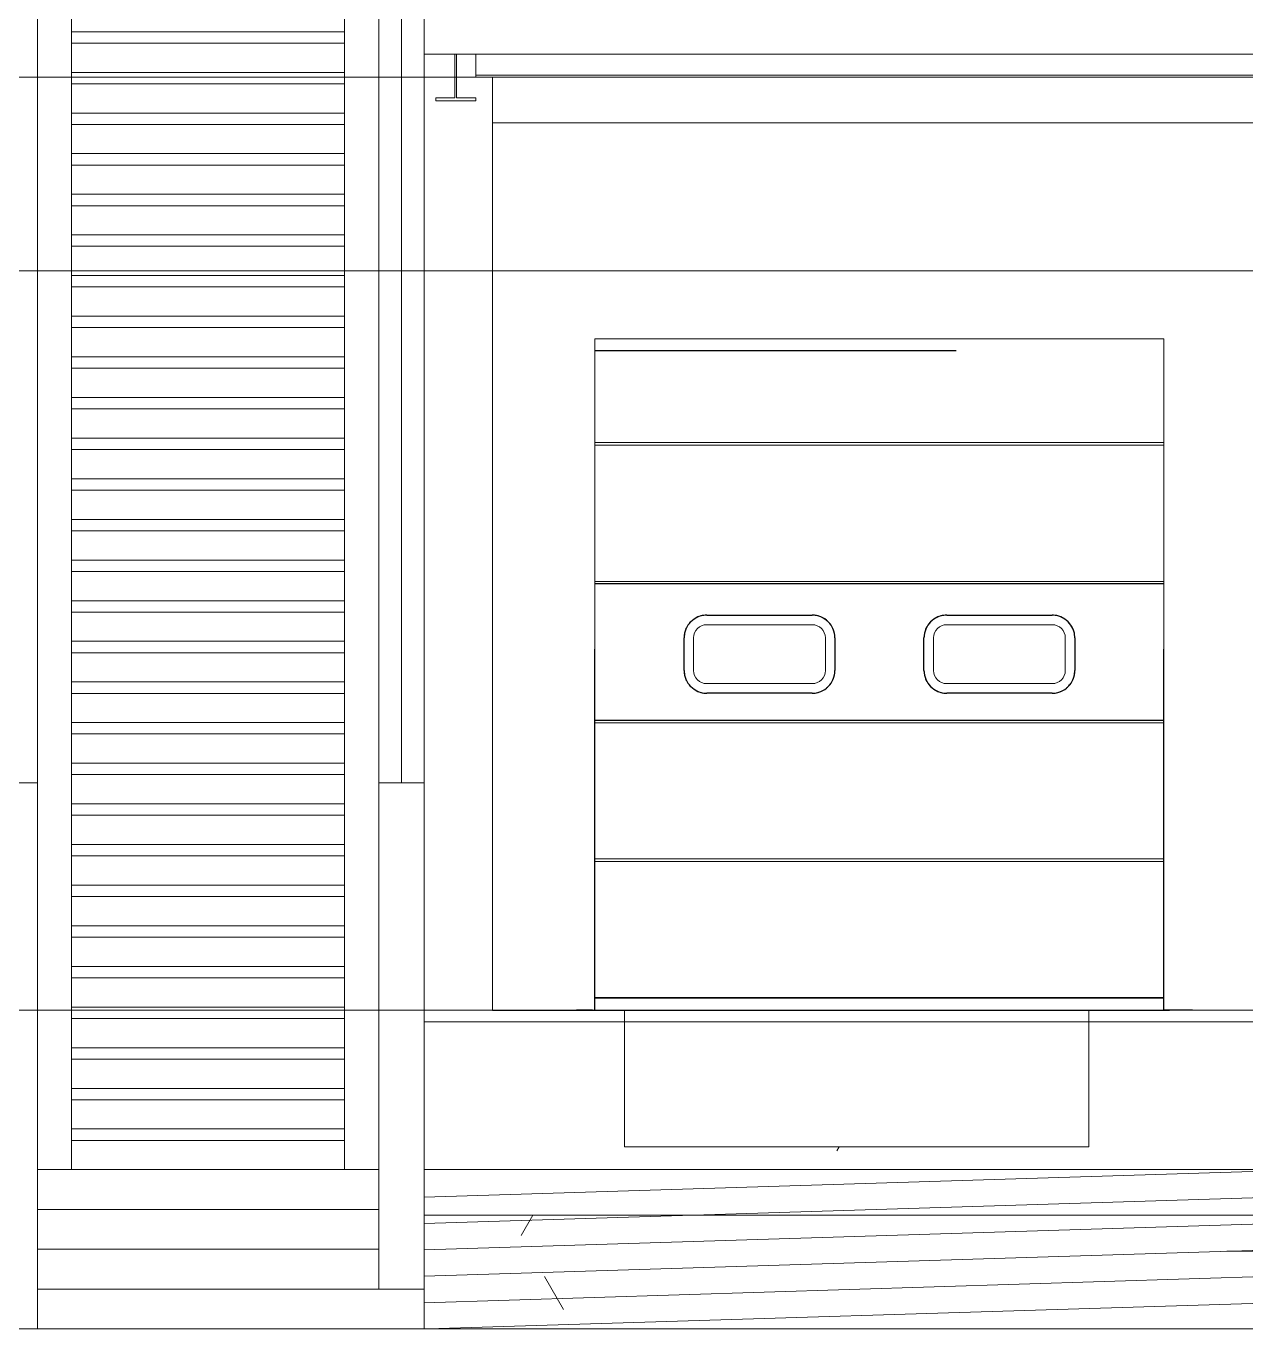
# Model space of a CAD drawing. Extents: x 692141 to 693595, y 1492301 to 1494225.
# Drawn here: x 692430.61 to 692435.97, y 1492374.81 to 1492380.54 of the extents above; entities that cross this region are included whole.
import ezdxf

# ---------------------------------------------------------------- set-up
doc = ezdxf.new("R2010")
doc.units = 0
doc.header["$MEASUREMENT"] = 0
for name, pattern in [('Centre', [7937.5, 1587.5, -1190.625, 3968.75, -1190.625]), ('Grid Line', [5556.25, 3175, -793.75, 793.75, -793.75]), ('Čárka', [3175, 1587.5, -1587.5])]:
    doc.linetypes.add(name, pattern=pattern)
for name, color, linetype, lineweight in [('A-COLS', 52, 'Continuous', 5), ('A-FLOR', 192, 'Continuous', 5), ('A-FLOR-LEVL', 8, 'Grid Line', 5), ('A-GENM', 13, 'Continuous', 5), ('A-GLAZ-CWMG', 51, 'Continuous', 5), ('A-WALL-PATT', 111, 'Continuous', 5), ('S-BEAM', 12, 'Continuous', 5), ('S-STRS', 31, 'Continuous', 5)]:
    doc.layers.add(name, color=color, linetype=linetype, lineweight=lineweight)
doc.layers.add('A-DOOR', color=2, linetype='Continuous')

# ---------------------------------------------------------------- blocks, each defined once
blk = doc.blocks.new('Rectangular Mullion - 50 x 100mm-119189-500_ELEVATION 4')
at = {"layer": 'A-GLAZ-CWMG', "color": 7}
for p, q in [((174399.6363115143, 8800.000000000933), (174499.6363115143, 8800.000000000933)), ((174399.6363115143, 2899.999999999995), (174399.6363115143, 8800.000000000933)), ((174499.6363115143, 8800.000000000933), (174499.6363115143, 2899.999999999995))]:
    blk.add_line(p, q, dxfattribs=at)
blk = doc.blocks.new('Rectangular Mullion - 50 x 100mm-116437-500_ELEVATION 4')
at = {"layer": 'A-GLAZ-CWMG', "color": 7}
for p, q in [((172799.6363114675, 8800.000000000933), (172899.6363114675, 8800.000000000933)), ((172799.6363114675, 2400.00000000138), (172799.6363114675, 8800.000000000933)), ((172899.6363114675, 8800.000000000933), (172899.6363114675, 2400.00000000138)), ((172899.6363114675, 2400.00000000138), (172799.6363114675, 2400.00000000138))]:
    blk.add_line(p, q, dxfattribs=at)
blk = doc.blocks.new('M_Rectangular Column - 150 x 150mm-116640-500_ELEVATION 4')
at = {"layer": 'A-COLS', "color": 7}
for p, q in [((174249.6363114909, 8700.000000000933), (174399.6363114909, 8700.000000000933)), ((174249.6363114909, 700.0000000000011), (174249.6363114909, 8700.000000000933)), ((174399.6363114909, 8700.000000000933), (174399.6363114909, 700.0000000000011)), ((174399.6363114909, 700.0000000000011), (174249.6363114909, 700.0000000000011))]:
    blk.add_line(p, q, dxfattribs=at)
blk = doc.blocks.new('M_Rectangular Column - 150 x 150mm-116657-500_ELEVATION 4')
at = {"layer": 'A-COLS', "color": 7}
for p, q in [((172899.6363114909, 8700.000000000933), (173049.6363114909, 8700.000000000933)), ((172899.6363114909, 700.0000000000011), (172899.6363114909, 8700.000000000933)), ((173049.6363114909, 8700.000000000933), (173049.6363114909, 700.0000000000011)), ((173049.6363114909, 700.0000000000011), (172899.6363114909, 700.0000000000011))]:
    blk.add_line(p, q, dxfattribs=at)
blk = doc.blocks.new('Rectangular Mullion - 50 x 100mm-118762-500_ELEVATION 4')
at = {"layer": 'A-GLAZ-CWMG', "color": 7}
for p, q in [((174399.6363115143, 2400), (174399.6363115143, 2899.999999999995)), ((174499.6363115143, 2899.999999999995), (174499.6363115143, 2400)), ((174499.6363115143, 2400), (174399.6363115143, 2400))]:
    blk.add_line(p, q, dxfattribs=at)
blk = doc.blocks.new('HAVI-DC_R19_AR_110_RISER_rvt-2-500_ELEVATION 4')
at = {"layer": 'S-STRS', "color": 7}
for p, q in [((173049.636311491, 5700.000000000934), (173049.636311491, 5400.000000000934)), ((173049.6363114909, 3200.000000000467), (173049.636311491, 5700.000000000935)), ((173049.636311491, 5700.000000000933), (174249.636311491, 5700.000000000933)), ((173049.636311491, 5650.000000000933), (173049.636311491, 5700.000000000933)), ((174249.636311491, 5400.000000000934), (174249.636311491, 5700.000000000934)), ((174249.636311491, 5700.000000000937), (174249.6363114909, 3200.000000000467)), ((174249.636311491, 5700.000000000933), (174249.636311491, 5650.000000000933)), ((174249.636311491, 5650.000000000933), (173049.636311491, 5650.000000000933)), ((173049.636311491, 5471.428571429472), (173049.636311491, 5650.000000000933)), ((174249.636311491, 5650.000000000934), (173049.636311491, 5650.000000000934)), ((174249.636311491, 5650.000000000933), (174249.636311491, 5471.428571429472)), ((173049.636311491, 5521.428571429471), (174249.636311491, 5521.428571429471)), ((173049.636311491, 5521.428571429471), (173049.636311491, 5471.428571429472)), ((173049.636311491, 5471.428571429472), (173049.636311491, 5521.428571429471)), ((174249.636311491, 5471.428571429472), (174249.636311491, 5521.428571429471)), ((174249.636311491, 5471.428571429472), (174249.636311491, 5521.428571429471)), ((173049.636311491, 5471.428571429472), (174249.636311491, 5471.428571429472)), ((173049.636311491, 5292.85714285801), (173049.636311491, 5471.428571429472)), ((174249.636311491, 5471.428571429472), (173049.636311491, 5471.428571429472)), ((174249.636311491, 5471.428571429472), (173049.636311491, 5471.428571429472)), ((174249.636311491, 5471.428571429472), (174249.636311491, 5292.85714285801)), ((173049.6363114909, 5342.85714285801), (174249.6363114909, 5342.85714285801)), ((173049.6363114909, 5292.85714285801), (173049.6363114909, 5342.85714285801)), ((174249.6363114909, 5292.85714285801), (174249.6363114909, 5342.85714285801)), ((173049.6363114909, 5114.285714286548), (173049.6363114909, 5292.857142858009)), ((174249.6363114909, 5292.85714285801), (173049.6363114909, 5292.85714285801)), ((174249.6363114909, 5292.85714285801), (173049.6363114909, 5292.85714285801)), ((173049.636311491, 5292.85714285801), (174249.636311491, 5292.85714285801)), ((174249.6363114909, 5292.857142858009), (174249.6363114909, 5114.285714286548)), ((173049.6363114909, 5164.285714286548), (174249.6363114909, 5164.285714286548)), ((173049.6363114909, 5114.285714286549), (173049.6363114909, 5164.285714286548)), ((174249.6363114909, 5114.285714286549), (174249.6363114909, 5164.285714286548)), ((173049.6363114909, 4935.714285715086), (173049.6363114909, 5114.285714286548)), ((174249.6363114909, 5114.285714286549), (173049.6363114909, 5114.285714286549)), ((174249.6363114909, 5114.285714286549), (173049.6363114909, 5114.285714286549)), ((173049.6363114909, 5114.285714286549), (174249.6363114909, 5114.285714286549)), ((174249.6363114909, 5114.285714286548), (174249.6363114909, 4935.714285715086)), ((173049.6363114909, 4985.714285715087), (174249.6363114909, 4985.714285715087)), ((173049.6363114909, 4935.714285715087), (173049.6363114909, 4985.714285715087)), ((174249.6363114909, 4935.714285715087), (174249.6363114909, 4985.714285715087)), ((173049.6363114909, 4757.142857143624), (173049.6363114909, 4935.714285715086)), ((174249.6363114909, 4935.714285715087), (173049.6363114909, 4935.714285715087)), ((174249.6363114909, 4935.714285715087), (173049.6363114909, 4935.714285715087)), ((173049.6363114909, 4935.714285715087), (174249.6363114909, 4935.714285715087)), ((174249.6363114909, 4935.714285715086), (174249.6363114909, 4757.142857143624)), ((173049.6363114909, 4807.142857143624), (174249.6363114909, 4807.142857143624)), ((173049.6363114909, 4757.142857143624), (173049.6363114909, 4807.142857143624)), ((173049.6363114909, 4578.571428572162), (173049.6363114909, 4757.142857143624)), ((174249.6363114909, 4757.142857143624), (173049.6363114909, 4757.142857143624)), ((174249.6363114909, 4757.142857143624), (173049.6363114909, 4757.142857143624)), ((173049.6363114909, 4757.142857143624), (174249.6363114909, 4757.142857143624)), ((174249.6363114909, 4757.142857143624), (174249.6363114909, 4802.242692729377)), ((174249.6363114909, 4757.142857143624), (174249.6363114909, 4578.571428572162)), ((173049.6363114909, 4628.571428572162), (174249.6363114909, 4628.571428572162)), ((173049.6363114909, 4578.571428572162), (173049.6363114909, 4628.571428572162)), ((174249.6363114909, 4578.571428572162), (174249.6363114909, 4628.571428572162)), ((173049.6363114909, 4400.0000000007), (173049.6363114909, 4578.571428572162)), ((174249.6363114909, 4578.571428572162), (173049.6363114909, 4578.571428572162)), ((174249.6363114909, 4578.571428572162), (173049.6363114909, 4578.571428572162)), ((173049.6363114909, 4578.571428572162), (174249.6363114909, 4578.571428572162)), ((174249.6363114909, 4578.571428572162), (174249.6363114909, 4400.0000000007)), ((173049.6363114909, 4450.0000000007), (174249.6363114909, 4450.0000000007)), ((173049.6363114909, 4400.0000000007), (173049.6363114909, 4450.0000000007)), ((174249.6363114909, 4400.0000000007), (174249.6363114909, 4450.0000000007)), ((173049.6363114909, 4221.428571429238), (173049.6363114909, 4400.000000000699)), ((174249.6363114909, 4400.0000000007), (173049.6363114909, 4400.0000000007)), ((174249.6363114909, 4400.0000000007), (173049.6363114909, 4400.0000000007)), ((173049.6363114909, 4400.0000000007), (174249.6363114909, 4400.0000000007)), ((174249.6363114909, 4400.000000000699), (174249.6363114909, 4221.428571429238)), ((173049.6363114909, 4271.428571429239), (174249.6363114909, 4271.428571429239)), ((173049.6363114909, 4221.428571429239), (173049.6363114909, 4271.428571429239)), ((174249.6363114909, 4221.428571429239), (174249.6363114909, 4271.428571429239)), ((173049.6363114909, 4042.857142857777), (173049.6363114909, 4221.428571429238)), ((174249.6363114909, 4221.428571429239), (173049.6363114909, 4221.428571429239)), ((174249.6363114909, 4221.428571429239), (173049.6363114909, 4221.428571429239)), ((173049.6363114909, 4221.428571429238), (174249.6363114909, 4221.428571429238)), ((174249.6363114909, 4221.428571429238), (174249.6363114909, 4042.857142857777)), ((173049.6363114909, 4092.857142857777), (174249.6363114909, 4092.857142857777)), ((173049.6363114909, 4042.857142857777), (173049.6363114909, 4092.857142857777)), ((174249.6363114909, 4042.857142857777), (174249.6363114909, 4092.857142857777)), ((173049.6363114909, 3864.285714286315), (173049.6363114909, 4042.857142857777)), ((174249.6363114909, 4042.857142857777), (173049.6363114909, 4042.857142857777)), ((174249.6363114909, 4042.857142857777), (173049.6363114909, 4042.857142857777)), ((173049.6363114909, 4042.857142857777), (174249.6363114909, 4042.857142857777)), ((174249.6363114909, 4042.857142857777), (174249.6363114909, 3864.285714286315)), ((173049.6363114909, 3914.285714286315), (174249.6363114909, 3914.285714286315)), ((173049.6363114909, 3864.285714286315), (173049.6363114909, 3914.285714286315)), ((174249.6363114909, 3864.285714286315), (174249.6363114909, 3914.285714286315)), ((173049.6363114909, 3685.714285714853), (173049.6363114909, 3864.285714286314)), ((174249.6363114909, 3864.285714286315), (173049.6363114909, 3864.285714286315)), ((174249.6363114909, 3864.285714286315), (173049.6363114909, 3864.285714286315)), ((173049.6363114909, 3864.285714286315), (174249.6363114909, 3864.285714286315)), ((174249.6363114909, 3864.285714286314), (174249.6363114909, 3685.714285714853)), ((173049.6363114909, 3735.714285714853), (174249.6363114909, 3735.714285714853)), ((173049.6363114909, 3685.714285714853), (173049.6363114909, 3735.714285714853)), ((174249.6363114909, 3685.714285714853), (174249.6363114909, 3735.714285714853)), ((173049.6363114909, 3507.142857143391), (173049.6363114909, 3685.714285714852)), ((174249.6363114909, 3685.714285714853), (173049.6363114909, 3685.714285714853)), ((174249.6363114909, 3685.714285714853), (173049.6363114909, 3685.714285714853)), ((173049.6363114909, 3685.714285714853), (174249.6363114909, 3685.714285714853)), ((174249.6363114909, 3685.714285714852), (174249.6363114909, 3507.142857143391)), ((173049.6363114909, 3557.142857143391), (174249.6363114909, 3557.142857143391)), ((173049.6363114909, 3507.142857143391), (173049.6363114909, 3557.142857143391)), ((174249.6363114909, 3507.142857143391), (174249.6363114909, 3557.142857143391)), ((173049.6363114909, 3328.571428571929), (173049.6363114909, 3507.142857143391)), ((174249.6363114909, 3507.142857143391), (173049.6363114909, 3507.142857143391)), ((174249.6363114909, 3507.142857143391), (173049.6363114909, 3507.142857143391)), ((173049.6363114909, 3507.142857143391), (174249.6363114909, 3507.142857143391)), ((174249.6363114909, 3507.142857143391), (174249.6363114909, 3328.571428571929)), ((173049.6363114909, 3378.57142857193), (174249.6363114909, 3378.57142857193)), ((173049.6363114909, 3328.57142857193), (173049.6363114909, 3378.57142857193)), ((174249.6363114909, 3328.57142857193), (174249.6363114909, 3378.57142857193)), ((173049.6363114909, 3150.000000000467), (173049.6363114909, 3328.571428571929)), ((174249.6363114909, 3328.57142857193), (173049.6363114909, 3328.57142857193)), ((174249.6363114909, 3328.57142857193), (173049.6363114909, 3328.57142857193)), ((173049.6363114909, 3328.571428571929), (174249.6363114909, 3328.571428571929)), ((174249.6363114909, 3328.571428571929), (174249.6363114909, 3150.000000000467)), ((173049.6363114909, 3200.000000000467), (173049.6363114909, 2900.000000000468)), ((173049.636311491, 3200.000000000467), (173049.636311491, 2900.000000000467)), ((173049.6363114909, 806.1225692653214), (173049.636311491, 3200.000000000472)), ((173049.636311491, 3200.000000000467), (174249.636311491, 3200.000000000467)), ((173049.636311491, 3200.000000000467), (173049.636311491, 3150.000000000467)), ((173049.6363114909, 3150.000000000467), (173049.6363114909, 3200.000000000467)), ((174249.636311491, 3150.000000000467), (173049.636311491, 3150.000000000467)), ((173049.6363114909, 3150.000000000467), (174249.6363114909, 3150.000000000467)), ((173049.636311491, 2976.579863099001), (173049.636311491, 3150.000000000467)), ((174249.636311491, 3150.000000000467), (173049.636311491, 3150.000000000467)), ((174249.6363114909, 2900.000000000466), (174249.6363114909, 3200.000000000467)), ((174249.636311491, 2900.000000000467), (174249.636311491, 3200.000000000467)), ((174249.636311491, 3200.000000000468), (174249.6363114909, 806.1225692653159)), ((174249.636311491, 3150.000000000467), (174249.636311491, 3200.000000000467)), ((174249.6363114909, 3150.000000000467), (174249.6363114909, 3200.000000000467)), ((174249.636311491, 3150.000000000467), (174249.636311491, 2976.579863099001)), ((173049.636311491, 3021.428571429005), (174249.636311491, 3021.428571429005)), ((173049.636311491, 3021.428571429005), (173049.636311491, 2976.579863099002)), ((173049.636311491, 2976.579863099002), (173049.636311491, 3021.428571429005)), ((174249.636311491, 2976.579863099002), (174249.636311491, 3021.428571429005)), ((174249.636311491, 2976.579863099002), (174249.636311491, 3021.428571429005)), ((173049.636311491, 2971.428571429005), (174249.636311491, 2971.428571429005)), ((173049.636311491, 2792.857142857543), (173049.636311491, 2971.428571429005)), ((174249.636311491, 2971.428571429005), (173049.636311491, 2971.428571429005)), ((174249.636311491, 2971.428571429005), (173049.636311491, 2971.428571429005)), ((174249.636311491, 2971.428571429005), (174249.636311491, 2792.857142857543)), ((173049.636311491, 2842.857142857544), (174249.636311491, 2842.857142857544)), ((173049.636311491, 2792.857142857544), (173049.636311491, 2842.857142857544)), ((174249.636311491, 2792.857142857544), (174249.636311491, 2842.857142857544)), ((173049.636311491, 2614.285714286082), (173049.636311491, 2792.857142857544)), ((174249.636311491, 2792.857142857544), (173049.636311491, 2792.857142857544)), ((174249.636311491, 2792.857142857544), (173049.636311491, 2792.857142857544)), ((173049.636311491, 2792.857142857543), (174249.636311491, 2792.857142857543)), ((174249.636311491, 2792.857142857544), (174249.636311491, 2614.285714286082)), ((173049.636311491, 2664.285714286082), (174249.636311491, 2664.285714286082)), ((173049.636311491, 2614.285714286082), (173049.636311491, 2664.285714286082)), ((174249.636311491, 2614.285714286082), (174249.636311491, 2664.285714286082)), ((173049.636311491, 2435.71428571462), (173049.636311491, 2614.285714286082)), ((174249.636311491, 2614.285714286082), (173049.636311491, 2614.285714286082)), ((174249.636311491, 2614.285714286082), (173049.636311491, 2614.285714286082)), ((173049.636311491, 2614.285714286082), (174249.636311491, 2614.285714286082)), ((174249.636311491, 2614.285714286082), (174249.636311491, 2435.71428571462)), ((173049.6363114909, 2485.71428571462), (174249.6363114909, 2485.71428571462)), ((173049.6363114909, 2435.71428571462), (173049.6363114909, 2485.71428571462)), ((174249.6363114909, 2435.71428571462), (174249.6363114909, 2485.71428571462)), ((173049.6363114909, 2257.142857143158), (173049.6363114909, 2435.71428571462)), ((174249.6363114909, 2435.71428571462), (173049.6363114909, 2435.71428571462)), ((174249.6363114909, 2435.71428571462), (173049.6363114909, 2435.71428571462)), ((173049.636311491, 2435.71428571462), (174249.636311491, 2435.71428571462)), ((174249.6363114909, 2435.71428571462), (174249.6363114909, 2257.142857143158)), ((173049.6363114909, 2307.142857143158), (174249.6363114909, 2307.142857143158)), ((173049.6363114909, 2257.142857143158), (173049.6363114909, 2307.142857143158)), ((174249.6363114909, 2257.142857143158), (174249.6363114909, 2307.142857143158)), ((173049.6363114909, 2078.571428571696), (173049.6363114909, 2257.142857143158)), ((174249.6363114909, 2257.142857143158), (173049.6363114909, 2257.142857143158)), ((174249.6363114909, 2257.142857143158), (173049.6363114909, 2257.142857143158)), ((173049.6363114909, 2257.142857143158), (174249.6363114909, 2257.142857143158)), ((174249.6363114909, 2257.142857143158), (174249.6363114909, 2078.571428571696)), ((173049.6363114909, 2128.571428571696), (174249.6363114909, 2128.571428571696)), ((173049.6363114909, 2078.571428571696), (173049.6363114909, 2128.571428571696)), ((174249.6363114909, 2078.571428571696), (174249.6363114909, 2128.571428571696)), ((173049.6363114909, 1900.000000000234), (173049.6363114909, 2078.571428571696)), ((174249.6363114909, 2078.571428571696), (173049.6363114909, 2078.571428571696)), ((174249.6363114909, 2078.571428571696), (173049.6363114909, 2078.571428571696)), ((173049.6363114909, 2078.571428571696), (174249.6363114909, 2078.571428571696)), ((174249.6363114909, 2078.571428571696), (174249.6363114909, 1900.000000000234)), ((173049.6363114909, 1950.000000000234), (174249.6363114909, 1950.000000000234)), ((173049.6363114909, 1900.000000000234), (173049.6363114909, 1950.000000000234)), ((174249.6363114909, 1900.000000000234), (174249.6363114909, 1950.000000000234)), ((173049.6363114909, 1721.428571428772), (173049.6363114909, 1900.000000000234)), ((174249.6363114909, 1900.000000000234), (173049.6363114909, 1900.000000000234)), ((174249.6363114909, 1900.000000000234), (173049.6363114909, 1900.000000000234)), ((173049.6363114909, 1900.000000000234), (174249.6363114909, 1900.000000000234)), ((174249.6363114909, 1900.000000000234), (174249.6363114909, 1721.428571428772)), ((173049.6363114909, 1771.428571428772), (174249.6363114909, 1771.428571428772)), ((173049.6363114909, 1721.428571428772), (173049.6363114909, 1771.428571428772)), ((173049.6363114909, 1542.85714285731), (173049.6363114909, 1721.428571428772)), ((174249.6363114909, 1721.428571428772), (173049.6363114909, 1721.428571428772)), ((174249.6363114909, 1721.428571428772), (173049.6363114909, 1721.428571428772)), ((173049.6363114909, 1721.428571428772), (174249.6363114909, 1721.428571428772)), ((174249.6363114909, 1721.428571428772), (174249.6363114909, 1771.428571428772)), ((174249.6363114909, 1721.428571428772), (174249.6363114909, 1542.85714285731)), ((173049.6363114909, 1592.85714285731), (174249.6363114909, 1592.85714285731)), ((173049.6363114909, 1542.85714285731), (173049.6363114909, 1592.85714285731)), ((174249.6363114909, 1542.85714285731), (174249.6363114909, 1592.85714285731)), ((173049.6363114909, 1364.285714285849), (173049.6363114909, 1542.85714285731)), ((174249.6363114909, 1542.85714285731), (173049.6363114909, 1542.85714285731)), ((174249.6363114909, 1542.85714285731), (173049.6363114909, 1542.85714285731)), ((173049.6363114909, 1542.85714285731), (174249.6363114909, 1542.85714285731)), ((174249.6363114909, 1542.85714285731), (174249.6363114909, 1364.285714285849)), ((173049.6363114909, 1414.285714285849), (174249.6363114909, 1414.285714285849)), ((173049.6363114909, 1364.285714285849), (173049.6363114909, 1414.285714285849)), ((174249.6363114909, 1364.285714285849), (174249.6363114909, 1414.285714285849)), ((173049.6363114909, 1185.714285714387), (173049.6363114909, 1364.285714285849)), ((174249.6363114909, 1364.285714285849), (173049.6363114909, 1364.285714285849)), ((174249.6363114909, 1364.285714285849), (173049.6363114909, 1364.285714285849)), ((173049.6363114909, 1364.285714285849), (174249.6363114909, 1364.285714285849)), ((174249.6363114909, 1364.285714285849), (174249.6363114909, 1185.714285714387)), ((173049.6363114909, 1235.714285714387), (174249.6363114909, 1235.714285714387)), ((173049.6363114909, 1185.714285714387), (173049.6363114909, 1235.714285714387)), ((174249.6363114909, 1185.714285714387), (174249.6363114909, 1235.714285714387)), ((173049.6363114909, 1007.142857142925), (173049.6363114909, 1185.714285714387)), ((174249.6363114909, 1185.714285714387), (173049.6363114909, 1185.714285714387)), ((174249.6363114909, 1185.714285714387), (173049.6363114909, 1185.714285714387)), ((173049.6363114909, 1185.714285714387), (174249.6363114909, 1185.714285714387)), ((174249.6363114909, 1185.714285714387), (174249.6363114909, 1007.142857142925)), ((173049.6363114909, 1057.142857142925), (174249.6363114909, 1057.142857142925)), ((173049.6363114909, 1007.142857142925), (173049.6363114909, 1057.142857142925)), ((174249.6363114909, 1007.142857142925), (174249.6363114909, 1057.142857142925)), ((173049.6363114909, 828.571428571463), (173049.6363114909, 1007.142857142925)), ((174249.6363114909, 1007.142857142925), (173049.6363114909, 1007.142857142925)), ((174249.6363114909, 1007.142857142925), (173049.6363114909, 1007.142857142925)), ((173049.6363114909, 1007.142857142925), (174249.6363114909, 1007.142857142925)), ((174249.6363114909, 1007.142857142925), (174249.6363114909, 828.571428571463)), ((173049.6363114909, 878.571428571463), (174249.6363114909, 878.571428571463)), ((173049.6363114909, 828.571428571463), (173049.6363114909, 878.571428571463)), ((174249.6363114909, 828.571428571463), (174249.6363114909, 878.571428571463)), ((173049.6363114909, 700.0000000000011), (173049.6363114909, 828.571428571463)), ((174249.6363114909, 828.571428571463), (173049.6363114909, 828.571428571463)), ((174249.6363114909, 828.571428571463), (173049.6363114909, 828.571428571463)), ((173049.6363114909, 828.571428571463), (174249.6363114909, 828.571428571463)), ((173049.6363114909, 700.0000000000011), (173049.6363114909, 806.1225692653214)), ((174249.6363114909, 828.571428571463), (174249.6363114909, 700.0000000000011)), ((174249.6363114909, 806.1225692653157), (174249.6363114909, 700.0000000000011)), ((173049.6363114909, 700.0000000000011), (172949.6363114909, 700.0000000000011)), ((173049.6363114909, 700.0000000000011), (174249.6363114909, 700.0000000000011)), ((174349.6363114909, 700.0000000000011), (174249.6363114909, 700.0000000000011))]:
    blk.add_line(p, q, dxfattribs=at)
at = {"lineweight": 5}
for name in ['Rectangular Mullion - 50 x 100mm-116437-500_ELEVATION 4', 'Rectangular Mullion - 50 x 100mm-119189-500_ELEVATION 4', 'M_Rectangular Column - 150 x 150mm-116657-500_ELEVATION 4', 'M_Rectangular Column - 150 x 150mm-116640-500_ELEVATION 4', 'Rectangular Mullion - 50 x 100mm-118762-500_ELEVATION 4']:
    blk.add_blockref(name, (0, 0), dxfattribs=at)
blk = doc.blocks.new('HAVI-DC_R19_AR_120_STRUCTURE_rvt-2-500_ELEVATION 4')
at = {"layer": 'S-BEAM'}
h = blk.add_hatch(dxfattribs=at)
h.set_pattern_fill('FP_109', color=256, style=0, pattern_type=2)
h.set_pattern_definition([(0, (212730.054, 1200), (4064, 1016), [167.64, -2880.36, 167.64, -2880.36, -16256]), (0, (212730.054, 1200), (4064, 1016), [-6096, 167.64, -5928.36, 167.64, -2880.36, -7112]), (0, (212730.054, 1200), (4064, 1016), [-15240, 167.64, -1864.36, 167.64, -4912.36]), (120, (214254.054, 1708), (-2911.881810244989, 3011.527240979959), [167.64, -2880.36, 167.64, -2880.36, -16256]), (120, (214254.054, 1708), (-2911.881810244989, 3011.527240979959), [-6095.999999999999, 167.64, -5928.359999999999, 167.64, -2880.36, -7111.999999999999]), (120, (214254.054, 1708), (-2911.881810244989, 3011.527240979959), [-15240, 167.64, -1864.36, 167.64, -4912.359999999999]), (240, (214762.054, 3740), (-1152.118189755009, -4027.527240979959), [167.64, -2880.36, 167.64, -2880.36, -16256]), (240, (214762.054, 3740), (-1152.118189755009, -4027.527240979959), [-6096, 167.64, -5928.36, 167.64, -2880.36, -7112]), (240, (214762.054, 3740), (-1152.118189755009, -4027.527240979959), [-15240, 167.64, -1864.36, 167.64, -4912.36])])
h.paths.add_polyline_path([(172699.6363114908, 0), (172699.6363114908, 1400.00000000138), (170499.6363114626, 1400.00000000138), (170499.6363114626, 0), (171495.6599729222, 0)], flags=0)
h.paths.add_polyline_path([(178303.6599729341, 0), (178499.6363114692, 0), (178499.6363114692, 500.0000000013763), (174599.6363114675, 500.0000000013763), (174599.6363114675, 0), (177895.6599729364, 0)], flags=0)
h.paths.add_polyline_path([(175978.9319105585, 700.0000000014002), (178499.6363114692, 700.0000000014002), (178499.6363114692, 1400.00000000138), (177519.7546187885, 1400.00000000138), (177519.7546187885, 799.9999999999914), (175479.7546187884, 799.9999999999914), (175479.7546187884, 1400.00000000138), (174599.6363114675, 1400.00000000138), (174599.6363114675, 700.0000000014002), (175781.7427880527, 700.0000000014002)], flags=0)
at = {"layer": 'S-BEAM', "color": 7}
for p, q in [((174599.6363114675, 1400.000000001379), (175479.7546187884, 1400.000000001379)), ((175479.7546187884, 800.0000000000011), (175479.7546187884, 1400.000000001379)), ((177519.7546187884, 1400.000000001379), (178499.6363114691, 1400.000000001379)), ((177519.7546187884, 1400.000000001379), (177519.7546187884, 800.0000000000011)), ((177519.7546187884, 800.0000000000011), (175479.7546187885, 800.0000000000011))]:
    blk.add_line(p, q, dxfattribs=at)
blk = doc.blocks.new('M_Rectangular Column - 300 x 300mm-V161-500_ELEVATION 4')
at = {"layer": 'A-COLS'}
for p, q in [((174599.6364156378, 5800.000000000934), (174599.6364156378, 1400.000000001371)), ((174899.6364156378, 1400.000000001371), (174899.6364156378, 5500.000000001171)), ((174899.6364156378, 1400.000000001371), (174599.6364156378, 1400.000000001371))]:
    blk.add_line(p, q, dxfattribs=at)
blk = doc.blocks.new('Doors_Industrial_Loading-Systems_Sectional-Overhead-Door_High-Lift_40mm - 2500 x 3000 mm 2-264868-500_ELEVATION 4')
at = {"layer": 'A-DOOR', "color": 1, "linetype": 'Čárka'}
for p, q in [((175349.6363114674, 4299.99999999699), (177849.6363114674, 4299.99999999699)), ((175349.6363114674, 1399.999999996979), (175349.6363114674, 4299.99999999699)), ((177849.6363114674, 1399.999999996979), (177849.6363114674, 4299.99999999699)), ((174899.6363114674, 1399.999999996979), (175349.6363114674, 1399.999999996979)), ((177974.6363114674, 1399.999999996979), (177849.6363114674, 1399.999999996979))]:
    blk.add_line(p, q, dxfattribs=at)
at = {"layer": 'A-DOOR', "color": 7}
for p, q in [((177849.6363114674, 3273.999999996978), (175349.6363114675, 3273.999999996978)), ((175840.9696448006, 3136.49999999713), (176303.9696448006, 3136.49999999713)), ((175840.9696448006, 3136.49999999713), (176303.9696448006, 3136.49999999713)), ((176895.302978134, 3136.499999997063), (177358.302978134, 3136.499999997063)), ((176895.302978134, 3136.499999997063), (177358.302978134, 3136.499999997063)), ((175740.9696448006, 2893.499999997032), (175740.9696448006, 3036.49999999713)), ((175740.9696448006, 2893.499999997032), (175740.9696448006, 3036.49999999713)), ((176403.9696448006, 3036.49999999713), (176403.9696448006, 2893.499999997034)), ((176403.9696448006, 3036.49999999713), (176403.9696448006, 2893.499999997034)), ((176795.3029781339, 2893.499999996908), (176795.3029781339, 3036.499999997063)), ((176795.3029781339, 2893.499999996908), (176795.3029781339, 3036.499999997063)), ((177458.3029781339, 3036.499999997064), (177458.3029781339, 2893.499999996909)), ((177458.3029781339, 3036.499999997064), (177458.3029781339, 2893.499999996909)), ((176303.9696448006, 2793.499999997033), (175840.9696448006, 2793.499999997033)), ((176303.9696448006, 2793.499999997034), (175840.9696448006, 2793.499999997034)), ((177358.302978134, 2793.499999996908), (176895.302978134, 2793.499999996908)), ((177358.302978134, 2793.499999996909), (176895.302978134, 2793.499999996909)), ((175349.6363114675, 2675.02522143521), (177849.6363114674, 2675.02522143521)), ((175349.6363114675, 2675.02522143521), (177849.6363114674, 2675.02522143521)), ((177849.6363114674, 1455.025221435202), (175349.6363114674, 1455.025221435202)), ((175349.6363114674, 1455.025221435202), (177849.6363114674, 1455.025221435202)), ((175338.6363114674, 1399.999999996978), (175268.6363114674, 1399.999999996978)), ((175296.6363114674, 1399.999999996953), (175270.6363114674, 1399.999999996953)), ((175324.6363114674, 1399.99999999697), (177874.6363114674, 1399.99999999697)), ((177930.6363114674, 1399.999999996978), (177860.6363114674, 1399.999999996978)), ((177932.6363114674, 1399.999999996953), (177906.6363114674, 1399.999999996953))]:
    blk.add_line(p, q, dxfattribs=at)
for centre, radius, start, end in [((175840.9696448006, 3036.49999999713), 100.0000000000291, 90, 180), ((175840.9696448006, 3036.49999999713), 100.0000000000158, 129.5802092618806, 140.4197907380237), ((175840.9696448006, 3036.49999999713), 99.99999999997708, 111.9871867448824, 120.00000000002), ((175840.9696448006, 3036.49999999713), 99.99999999995468, 90, 105.0000000000094), ((176303.9696448006, 3036.49999999713), 100, 75.0000000000132, 90), ((176303.9696448006, 3036.49999999713), 100.0000000000002, 359.9999999999995, 90.00000000000014), ((176303.9696448006, 3036.49999999713), 100.0000000000146, 60.00000000000352, 68.01281325517674), ((176303.9696448006, 3036.49999999713), 99.9999999999943, 39.58020926182564, 50.41979073815119), ((176895.302978134, 3036.499999997063), 100.0000000000291, 90, 180), ((176895.302978134, 3036.499999997063), 99.99999999998174, 129.5802092620854, 140.4197907379426), ((176895.302978134, 3036.499999997063), 100.0000000000129, 111.9871867455781, 119.9999999999967), ((176895.302978134, 3036.499999997063), 100.0000000000109, 90, 105.0000000000013), ((177358.302978134, 3036.499999997063), 100, 74.9999999999931, 90.00000000000014), ((177358.302978134, 3036.499999997063), 100, 2.544443745170813e-13, 90.00000000000026), ((177358.302978134, 3036.499999997063), 100.0000000000129, 60.00000000000342, 68.01281325451204), ((177358.302978134, 3036.499999997063), 99.99999999997486, 39.58020926199752, 50.4197907380318), ((175840.9696448006, 3036.49999999713), 99.99999999999999, 165.0000000000017, 179.9999999999997), ((175840.9696448006, 3036.49999999713), 100.0000000000332, 149.9999999999959, 158.0128132547341), ((176303.9696448006, 3036.49999999713), 100.0000000000129, 21.98718674537078, 29.99999999999895), ((176303.9696448006, 3036.49999999713), 100.0000000000034, 0, 14.99999999999891), ((176895.302978134, 3036.499999997063), 99.99999999999999, 164.9999999999972, 179.9999999999997), ((176895.302978134, 3036.499999997063), 99.99999999999062, 149.9999999999982, 158.0128132546377), ((177358.302978134, 3036.499999997063), 99.99999999998772, 21.98718674575145, 30.0000000000012), ((177358.302978134, 3036.499999997063), 99.99999999998279, 2.605510395055221e-13, 15.00000000000075), ((175840.9696448006, 2893.499999997033), 100.0000000000466, 180.0000000000004, 195.0000000000012), ((175840.9696448006, 2893.499999997033), 100.0000000000291, 180.0000000000001, 270.0000000000001), ((176303.9696448006, 2893.499999997033), 100.0000000000005, 269.9999999999999, 2.544443745170813e-13), ((176303.9696448006, 2893.499999997033), 100, 345.0000000000013, 0), ((176895.302978134, 2893.499999996908), 100.0000000000109, 180.0000000000001, 194.9999999999999), ((176895.302978134, 2893.499999996908), 100.0000000000291, 180.0000000000001, 270.0000000000001), ((177358.302978134, 2893.499999996908), 100, 270, 3.943887805014761e-13), ((177358.302978134, 2893.499999996908), 99.9999999999709, 345.0000000000013, 0), ((175840.9696448006, 2893.499999997033), 100.0000000000275, 201.9871867464127, 210.0000000000026), ((175840.9696448006, 2893.499999997033), 100.0000000000386, 219.58020926243, 230.4197907375418), ((175840.9696448006, 2893.499999997033), 100.0000000000118, 239.9999999999881, 248.012813253757), ((176303.9696448006, 2893.499999997033), 100.0000000000023, 291.9871867462618, 300.0000000000137), ((176303.9696448006, 2893.499999997033), 100.0000000000123, 309.5802092624525, 320.4197907375091), ((176303.9696448006, 2893.499999997033), 99.99999999999936, 330.0000000000045, 338.0128132540339), ((176895.302978134, 2893.499999996908), 99.99999999998772, 201.9871867455966, 210.0000000000008), ((176895.302978134, 2893.499999996908), 100.0000000000188, 219.5802092619812, 230.4197907379249), ((176895.302978134, 2893.499999996908), 100.0000000000129, 240.0000000000031, 248.01281325451), ((177358.302978134, 2893.499999996908), 100.0000000000129, 291.987186745415, 299.9999999999965), ((177358.302978134, 2893.499999996908), 100.0000000000051, 309.5802092621118, 320.4197907380911), ((177358.302978134, 2893.499999996908), 99.99999999999784, 329.9999999999965, 338.0128132543207), ((175840.9696448006, 2893.499999997033), 100.0000000000291, 255.0000000000012, 269.9999999999999), ((176303.9696448006, 2893.499999997033), 99.99999999997526, 269.9999999999996, 284.99999999999), ((176895.302978134, 2893.499999996908), 100.0000000000291, 255.0000000000011, 269.9999999999999), ((177358.302978134, 2893.499999996908), 100.0000000000109, 269.9999999999996, 285.000000000001)]:
    blk.add_arc(centre, radius, start, end, dxfattribs=at)
at = {"layer": 'A-GENM', "color": 7}
for p, q in [((175349.6363114674, 3895.02522143521), (177849.6363114674, 3895.02522143521)), ((175349.6363114674, 3895.02522143521), (177849.6363114674, 3895.02522143521)), ((177849.6363114674, 3883.99999999698), (175349.6363114674, 3883.99999999698)), ((175349.6363114674, 3285.02522143521), (177849.6363114674, 3285.02522143521)), ((175349.6363114674, 3285.02522143521), (177849.6363114674, 3285.02522143521)), ((175840.9696448006, 3136.499999996981), (176303.9696448006, 3136.499999996981)), ((176303.9696448006, 3094.499999996981), (175840.9696448006, 3094.499999996981)), ((176303.9696448006, 3094.499999996981), (175840.9696448006, 3094.499999996981)), ((176895.302978134, 3136.499999996981), (177358.302978134, 3136.499999996981)), ((177358.302978134, 3094.499999996981), (176895.302978134, 3094.499999996981)), ((177358.302978134, 3094.499999996981), (176895.302978134, 3094.499999996981)), ((175740.9696448006, 2893.499999996981), (175740.9696448006, 3036.499999996981)), ((175782.9696448006, 3036.499999996981), (175782.9696448006, 2893.499999996981)), ((175782.9696448006, 3036.499999996981), (175782.9696448006, 2893.499999996981)), ((176361.9696448006, 2893.499999996981), (176361.9696448006, 3036.499999996981)), ((176361.9696448006, 2893.499999996981), (176361.9696448006, 3036.499999996982)), ((176403.9696448006, 3036.499999996982), (176403.9696448006, 2893.499999996981)), ((176795.3029781339, 2893.499999996981), (176795.3029781339, 3036.499999996981)), ((176837.302978134, 3036.499999996981), (176837.302978134, 2893.499999996981)), ((176837.302978134, 3036.499999996981), (176837.302978134, 2893.499999996981)), ((177416.302978134, 2893.499999996981), (177416.302978134, 3036.499999996981)), ((177416.302978134, 2893.499999996981), (177416.302978134, 3036.499999996982)), ((177458.3029781339, 3036.499999996982), (177458.3029781339, 2893.499999996981)), ((175840.9696448006, 2835.499999996982), (176303.9696448006, 2835.499999996982)), ((175840.9696448006, 2835.499999996982), (176303.9696448006, 2835.499999996982)), ((176895.302978134, 2835.499999996982), (177358.302978134, 2835.499999996982)), ((176895.302978134, 2835.499999996982), (177358.302978134, 2835.499999996982)), ((176303.9696448006, 2793.499999996981), (175840.9696448006, 2793.499999996981)), ((177358.302978134, 2793.499999996981), (176895.302978134, 2793.499999996981)), ((177849.6363114674, 2663.99999999698), (175349.6363114674, 2663.99999999698)), ((175349.6363114674, 2065.025221435211), (177849.6363114674, 2065.025221435211)), ((175349.6363114674, 2065.025221435211), (177849.6363114674, 2065.025221435211)), ((177849.6363114674, 2053.999999996979), (175349.6363114674, 2053.999999996979)), ((175349.6363114674, 1455.025221435211), (177849.6363114674, 1455.025221435211)), ((175349.6363114674, 1455.025221435211), (177849.6363114674, 1455.025221435211))]:
    blk.add_line(p, q, dxfattribs=at)
for centre, radius, start, end in [((175840.9696448006, 3036.499999996981), 100.0000000000291, 90.00000000000026, 180.0000000000002), ((175840.9696448006, 3036.499999996981), 58.0000000000291, 90, 180), ((175840.9696448006, 3036.499999996981), 58.0000000000291, 90, 180), ((176303.9696448006, 3036.499999996981), 100.0000000000005, 5.152498583970897e-13, 90.00000000000026), ((176303.9696448006, 3036.499999996981), 58.0000000000291, 0, 90), ((176303.9696448006, 3036.499999996981), 58.0000000000291, 8.984518603637631e-13, 90), ((176895.302978134, 3036.499999996981), 100.0000000000291, 90.00000000000026, 180.0000000000002), ((176895.302978134, 3036.499999996981), 58, 90, 180), ((176895.302978134, 3036.499999996981), 58, 90, 180), ((177358.302978134, 3036.499999996981), 100, 5.216109677600168e-13, 90.00000000000026), ((177358.302978134, 3036.499999996981), 58, 0, 90), ((177358.302978134, 3036.499999996981), 58, 8.984518603637631e-13, 90), ((175840.9696448006, 2893.499999996981), 100.0000000000291, 180.0000000000002, 269.9999999999999), ((175840.9696448006, 2893.499999996981), 58.0000000000291, 180.0000000000002, 269.9999999999998), ((175840.9696448006, 2893.499999996981), 58.0000000000291, 180, 269.9999999999996), ((176303.9696448006, 2893.499999996981), 58.0000000000291, 269.9999999999996, 0), ((176303.9696448006, 2893.499999996981), 58.0000000000291, 269.9999999999996, 0), ((176303.9696448006, 2893.499999996981), 100, 269.9999999999996, 0), ((176895.302978134, 2893.499999996981), 100.0000000000291, 180.0000000000002, 269.9999999999999), ((176895.302978134, 2893.499999996981), 58.00000000000009, 180.0000000000002, 269.9999999999999), ((176895.302978134, 2893.499999996981), 58, 180, 269.9999999999996), ((177358.302978134, 2893.499999996981), 58, 269.9999999999996, 0), ((177358.302978134, 2893.499999996981), 58, 269.9999999999996, 0), ((177358.302978134, 2893.499999996981), 99.9999999999709, 269.9999999999996, 0)]:
    blk.add_arc(centre, radius, start, end, dxfattribs=at)
blk = doc.blocks.new('H-Wide Flange Beams - H350x175x57_8-2205718-500_ELEVATION 4')
at = {"layer": 'S-BEAM', "color": 90, "lineweight": 9}
for p, q in [((174733.636311491, 5601.477146665211), (174733.636311491, 5409.000000001149)), ((174741.636311491, 5409.000000001149), (174741.636311491, 5601.477146665211)), ((174733.636311491, 5409.000000001149), (174649.636311491, 5409.000000001149)), ((174649.636311491, 5409.000000001149), (174649.636311491, 5396.000000001148)), ((174649.636311491, 5396.000000001148), (174825.636311491, 5396.000000001148)), ((174825.636311491, 5409.000000001149), (174741.636311491, 5409.000000001149)), ((174825.636311491, 5396.000000001148), (174825.636311491, 5409.000000001149))]:
    blk.add_line(p, q, dxfattribs=at)
blk = doc.blocks.new('H-Wide Flange Beams - H250x125x29_6-2031227-500_ELEVATION 4')
at = {"layer": 'S-BEAM', "color": 90, "lineweight": 9}
for p, q in [((174825.6363114792, 5509.000000001149), (174825.6363114792, 5601.47714666518)), ((174825.6363114792, 5500.000000001148), (174825.6363114792, 5509.000000001149)), ((174825.6363114792, 5509.000000001149), (182411.6363114792, 5509.000000001149)), ((174825.6363114792, 5509.000000001149), (182411.6363114792, 5509.000000001149)), ((174825.6363114792, 5500.000000001148), (182411.6363114792, 5500.000000001148))]:
    blk.add_line(p, q, dxfattribs=at)

msp = doc.modelspace()

# ---------------------------------------------------------------- linework, layer by layer
at = {"layer": 'A-FLOR', "color": 90, "lineweight": 9}
msp.add_line((692717.3624908916, 1492374.813383746), (692229.6700198601, 1492374.813383746), dxfattribs=at)
at = {"layer": 'A-FLOR-LEVL', "linetype": 'Centre'}
for p, q in [((692278.3000830481, 1492380.313383746), (692547.7862502306, 1492380.313383746)), ((692278.3000830481, 1492379.463383747), (692547.7862502306, 1492379.463383747)), ((692278.3000830481, 1492376.213383747), (692544.7862502306, 1492376.213383747)), ((692278.3000830481, 1492374.813383746), (692724.9906739572, 1492374.813383746))]:
    msp.add_line(p, q, dxfattribs=at)
at = {"layer": 'A-WALL-PATT', "color": 8}
for p, q in [((692432.3580527349, 1492380.714860893), (692432.3580527349, 1492380.414860893)), ((692524.7580948428, 1492380.414860893), (692432.3580527349, 1492380.414860893)), ((692432.4920527348, 1492380.414860893), (692432.3580527349, 1492380.414860893)), ((692432.5840527349, 1492380.414860893), (692432.5000527349, 1492380.414860893)), ((692432.4920527348, 1492380.313383746), (692432.2580527349, 1492380.313383746)), ((692432.6580527348, 1492380.313383746), (692432.5000527349, 1492380.313383746)), ((692432.6580527348, 1492380.313383746), (692432.6580527348, 1492380.113383746)), ((692432.6580527348, 1492380.113383746), (692524.2580948428, 1492380.113383746)), ((692433.1080527348, 1492376.213383746), (692433.1080527348, 1492379.163383747)), ((692433.1080527348, 1492379.163383747), (692435.6080527348, 1492379.163383747)), ((692435.6080527348, 1492379.163383747), (692435.6080527348, 1492376.213383746)), ((692430.8080527348, 1492376.213383746), (692430.8080527348, 1492378.263383746)), ((692432.0080527348, 1492378.263383746), (692432.0080527348, 1492376.213383746)), ((692430.4580527348, 1492377.213383746), (692430.6580527348, 1492377.213383746)), ((692430.6580527348, 1492377.213383746), (692430.6580527348, 1492374.813383746)), ((692432.1580527348, 1492374.988383747), (692432.1580527348, 1492377.213383746)), ((692432.1580527348, 1492377.213383746), (692432.3580527348, 1492377.213383746)), ((692432.3580527348, 1492377.213383746), (692432.3580527348, 1492374.813383746)), ((692432.3580527348, 1492376.213383746), (692433.1080527348, 1492376.213383746)), ((692435.6080527348, 1492376.213383746), (692437.0080527348, 1492376.213383746)), ((692472.0580527347, 1492376.163383747), (692432.3580527348, 1492376.163383747)), ((692433.2381710421, 1492376.163383747), (692435.2781710421, 1492376.163383747)), ((692430.6580527348, 1492375.513383746), (692432.1580527348, 1492375.513383746)), ((692430.6580527348, 1492375.338383746), (692430.6580527348, 1492375.513383746)), ((692432.1580527348, 1492375.513383746), (692432.1580527348, 1492375.313383746)), ((692432.1580527348, 1492375.513383746), (692432.1580527348, 1492375.338383746)), ((692432.3580527348, 1492375.513383746), (692472.0580527347, 1492375.513383746)), ((692436.2580527348, 1492375.513383746), (692432.3580527348, 1492375.392288379)), ((692436.2580527348, 1492375.397503217), (692432.3580527348, 1492375.27640785)), ((692430.6580527348, 1492375.338383746), (692432.1580527348, 1492375.338383746)), ((692430.6580527348, 1492375.163383747), (692430.6580527348, 1492375.338383746)), ((692432.1580527348, 1492375.163383747), (692432.1580527348, 1492375.338383746)), ((692472.0580527347, 1492375.313383746), (692432.3580527348, 1492375.313383746)), ((692436.2580527348, 1492375.281622689), (692432.3580527348, 1492375.160527321)), ((692430.6580527348, 1492375.163383747), (692432.1580527348, 1492375.163383747)), ((692432.1580527348, 1492375.163383747), (692430.6580527348, 1492375.163383747)), ((692430.6580527348, 1492374.988383747), (692430.6580527348, 1492375.163383747)), ((692432.1580527348, 1492374.988383747), (692432.1580527348, 1492375.163383747)), ((692436.2580527348, 1492375.165742159), (692432.3580527348, 1492375.044646792)), ((692436.2580527348, 1492375.04986163), (692432.3580527348, 1492374.928766263)), ((692430.6580527348, 1492374.988383747), (692431.207851402, 1492374.988383747)), ((692430.6580527348, 1492374.988383747), (692430.6580527348, 1492374.813383746)), ((692430.6580527348, 1492374.988383747), (692432.1580527348, 1492374.988383747)), ((692431.207851402, 1492374.988383747), (692432.3580527349, 1492374.988383747)), ((692432.3580527349, 1492374.813383746), (692432.3580527349, 1492374.988383747)), ((692432.3580527349, 1492374.813383746), (692432.3580527349, 1492374.988383747)), ((692436.2580527348, 1492374.933981101), (692432.3740917288, 1492374.813383746)), ((692430.6580527348, 1492374.813383746), (692430.4580527348, 1492374.813383746)), ((692432.3580527348, 1492374.813383746), (692431.207851402, 1492374.813383746)), ((692432.3580527348, 1492374.813383746), (692472.0580527347, 1492374.813383746))]:
    msp.add_line(p, q, dxfattribs=at)

# ---------------------------------------------------------------- block references
at = {"layer": 'A-WALL-PATT', "color": 8, "xscale": 0.001, "yscale": 0.001, "zscale": 0.001}
for name in ['HAVI-DC_R19_AR_110_RISER_rvt-2-500_ELEVATION 4', 'HAVI-DC_R19_AR_120_STRUCTURE_rvt-2-500_ELEVATION 4', 'M_Rectangular Column - 300 x 300mm-V161-500_ELEVATION 4', 'H-Wide Flange Beams - H350x175x57_8-2205718-500_ELEVATION 4', 'H-Wide Flange Beams - H250x125x29_6-2031227-500_ELEVATION 4', 'Doors_Industrial_Loading-Systems_Sectional-Overhead-Door_High-Lift_40mm - 2500 x 3000 mm 2-264868-500_ELEVATION 4']:
    msp.add_blockref(name, (692257.7584164233, 1492374.813383746), dxfattribs=at)

doc.saveas('drawing.dxf')
